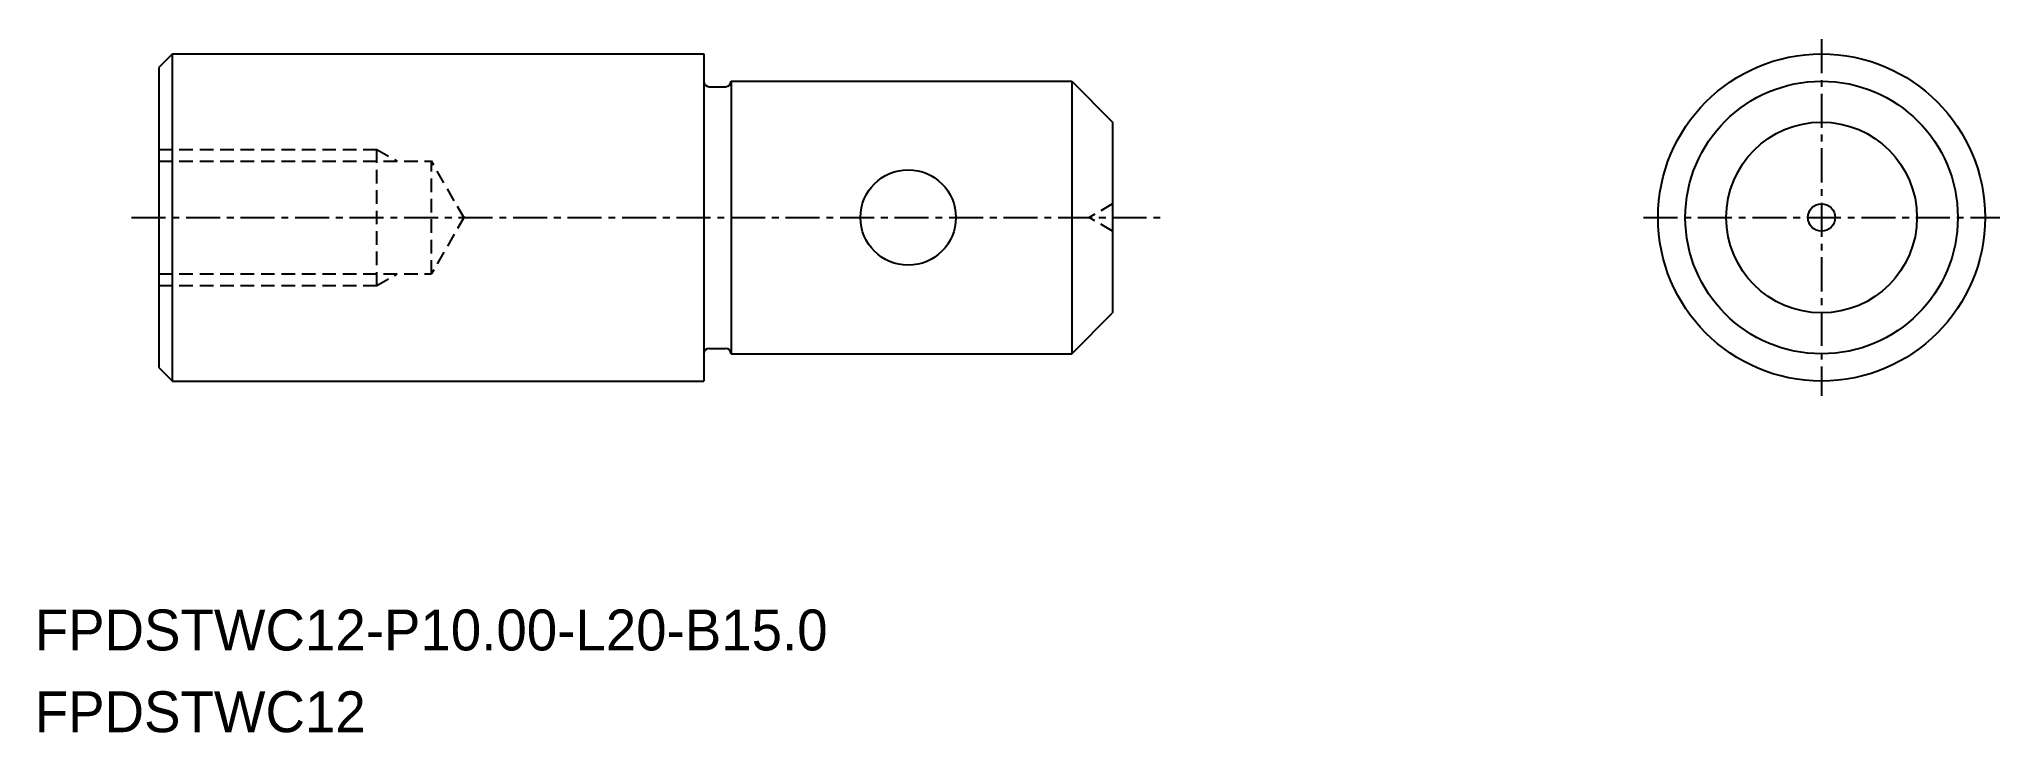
# Model space of a CAD drawing. Extents: x -1434 to -1362, y -587.6 to -562.2.
import ezdxf

# ---------------------------------------------------------------- set-up
doc = ezdxf.new("R2010")
doc.units = 0
doc.linetypes.add('CENTER', pattern=[2, 1.25, -0.25, 0.25, -0.25])
doc.linetypes.add('DASHED', pattern=[0.75, 0.5, -0.25])
doc.layers.get('0').update_dxf_attribs({"linetype": 'CONTINUOUS'})
doc.layers.add('CENTER', color=1, linetype='CENTER')

msp = doc.modelspace()

# ---------------------------------------------------------------- linework, layer by layer
at = {"color": 7, "linetype": 'CONTINUOUS'}
for p, q in [((-1429.097, -562.698), (-1429.597, -563.198)), ((-1429.597, -563.198), (-1429.597, -574.198)), ((-1429.097, -574.698), (-1429.097, -562.698)), ((-1429.097, -562.698), (-1409.597, -562.698)), ((-1409.597, -562.698), (-1409.597, -574.698)), ((-1408.597, -563.698), (-1396.097, -563.698)), ((-1396.097, -563.698), (-1394.597, -565.198)), ((-1394.597, -565.198), (-1394.597, -572.198)), ((-1396.097, -573.698), (-1394.597, -572.198)), ((-1408.597, -573.698), (-1396.097, -573.698)), ((-1429.597, -574.198), (-1429.097, -574.698)), ((-1429.097, -574.698), (-1409.597, -574.698))]:
    msp.add_line(p, q, dxfattribs=at)
at = {"linetype": 'CONTINUOUS'}
for p, q in [((-1409.397, -563.898), (-1408.797, -563.898)), ((-1409.397, -573.498), (-1408.797, -573.498))]:
    msp.add_line(p, q, dxfattribs=at)
for p, q in [((-1408.597, -563.698), (-1408.597, -573.698)), ((-1396.097, -563.698), (-1396.097, -573.698))]:
    msp.add_line(p, q)
at = {"color": 3, "linetype": 'DASHED'}
for p, q in [((-1429.597, -566.198), (-1421.597, -566.198)), ((-1421.597, -566.198), (-1420.848, -566.631)), ((-1421.597, -571.198), (-1421.597, -566.198)), ((-1429.597, -566.631), (-1419.597, -566.631)), ((-1418.385, -568.731), (-1419.597, -566.631)), ((-1419.597, -570.765), (-1419.597, -566.631)), ((-1394.597, -568.198), (-1395.45, -568.698)), ((-1418.385, -568.665), (-1419.597, -570.765)), ((-1394.597, -569.198), (-1395.45, -568.698)), ((-1429.597, -570.765), (-1419.597, -570.765)), ((-1429.597, -571.198), (-1421.597, -571.198)), ((-1421.597, -571.198), (-1420.848, -570.765))]:
    msp.add_line(p, q, dxfattribs=at)
at = {"linetype": 'CONTINUOUS'}
for centre, radius in [((-1368.578, -568.698), 6), ((-1368.578, -568.698), 5), ((-1368.578, -568.698), 3.5), ((-1402.097, -568.698), 1.75), ((-1368.578, -568.698), 0.5)]:
    msp.add_circle(centre, radius, dxfattribs=at)
for centre, start, end in [((-1409.397, -563.698), 180, 270), ((-1408.797, -563.698), 270, 360), ((-1409.397, -573.698), 90, 180), ((-1408.797, -573.698), 0, 90)]:
    msp.add_arc(centre, 0.2, start, end, dxfattribs=at)
at = {"color": 7, "linetype": 'CONTINUOUS'}
msp.add_point((-1429.597, -568.698), dxfattribs=at)
at = {"layer": 'CENTER', "color": 1, "linetype": 'CENTER'}
for p, q in [((-1368.578, -562.158), (-1368.578, -575.238)), ((-1430.597, -568.698), (-1392.672, -568.698)), ((-1375.118, -568.698), (-1362.038, -568.698))]:
    msp.add_line(p, q, dxfattribs=at)

# ---------------------------------------------------------------- texts
for s, p in [('FPDSTWC12-P10.00-L20-B15.0', (-1434.152, -584.58)), ('FPDSTWC12', (-1434.152, -587.58))]:
    msp.add_text(s, height=1.5).set_placement(p)

doc.saveas('drawing.dxf')
